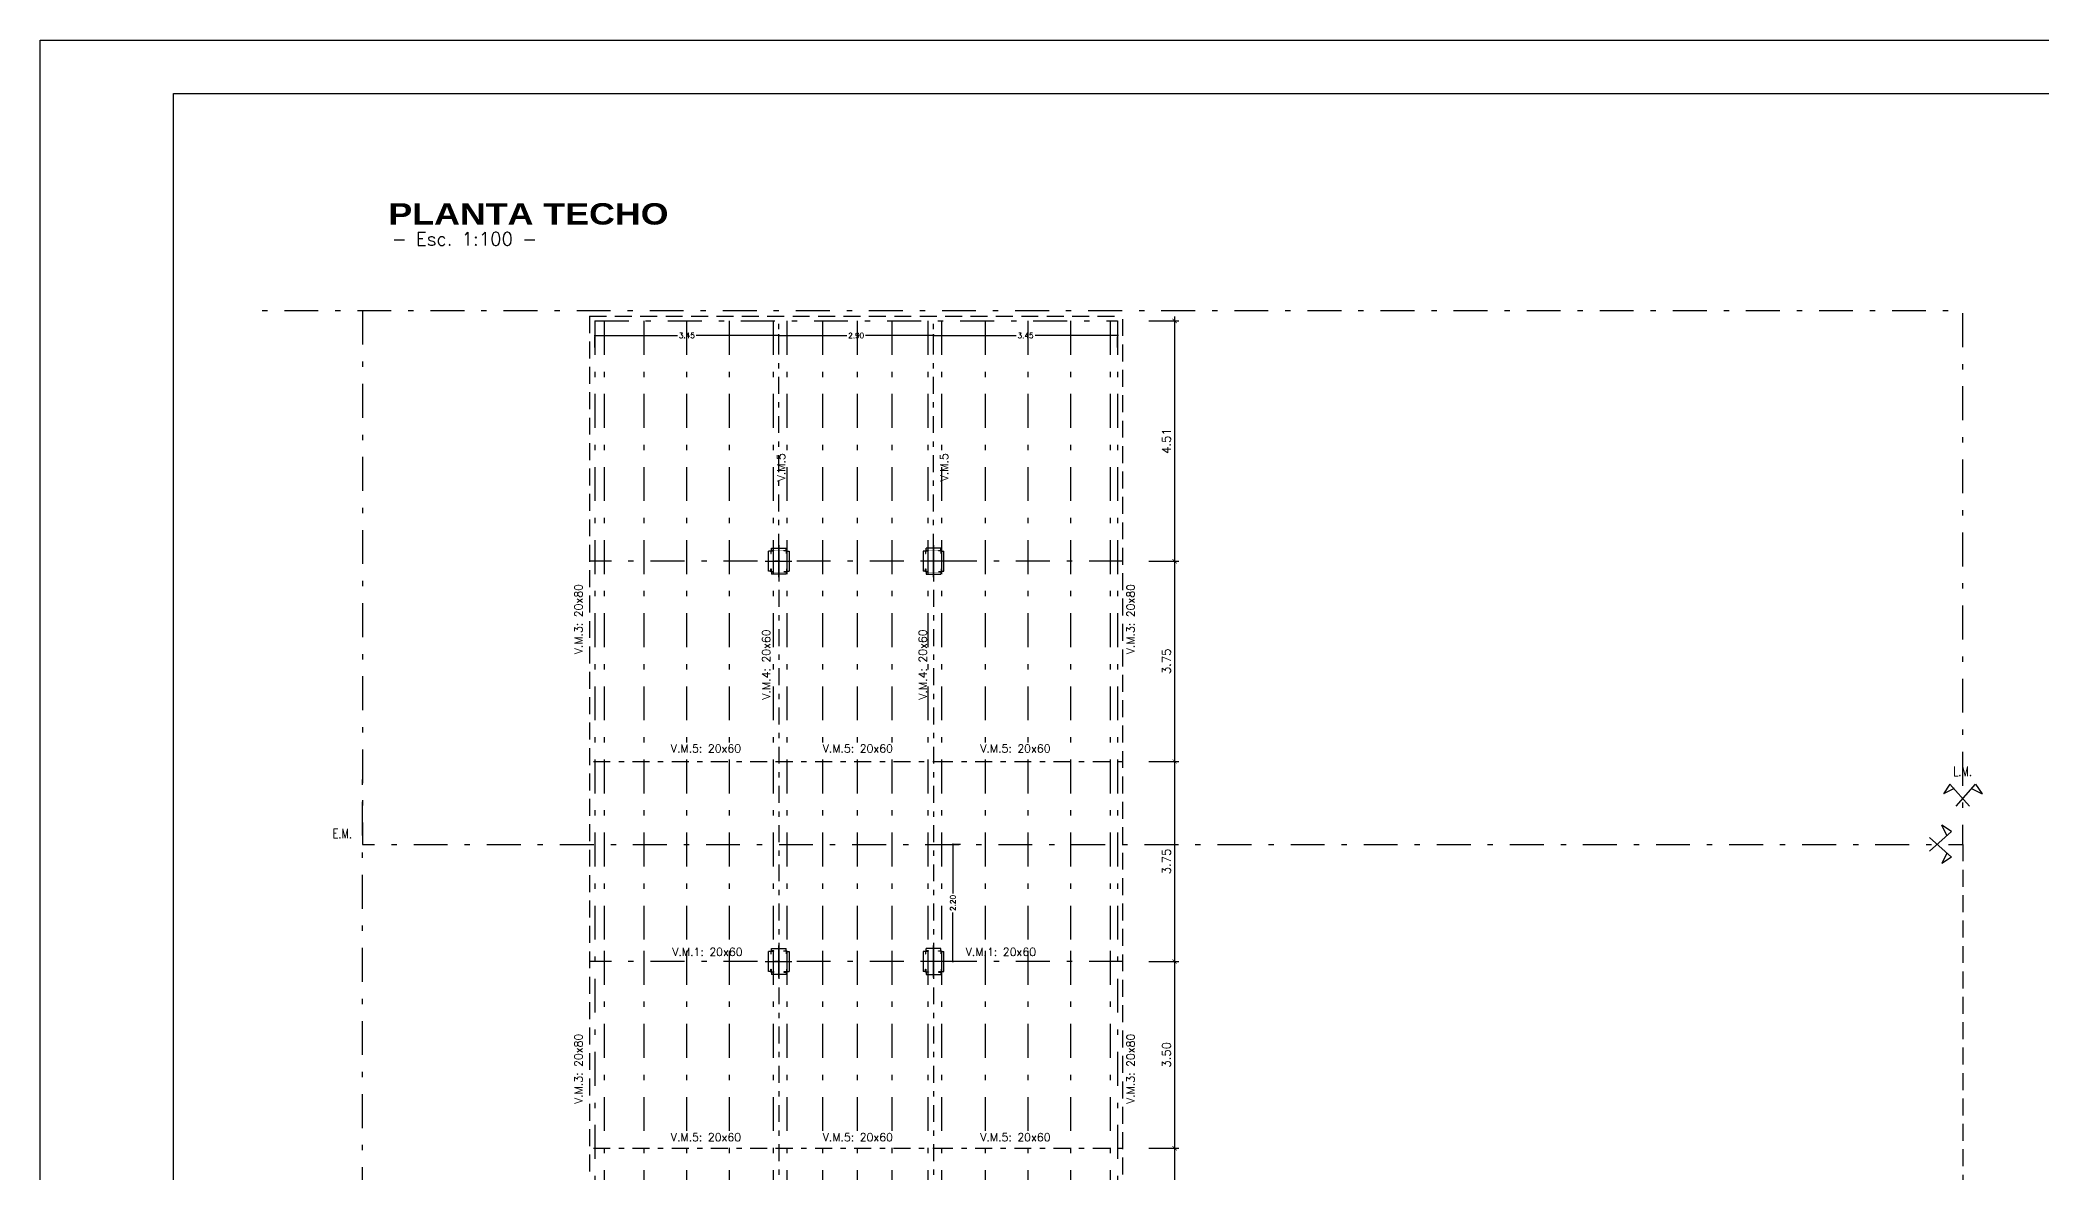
# Model space of a CAD drawing. Header units: millimetres. Extents: x 15 to 74, y 2 to 179.
# Drawn here: x 14.59 to 52.12, y 58.9 to 80.13 of the extents above; entities that cross this region are included whole.
import ezdxf

# ---------------------------------------------------------------- set-up
doc = ezdxf.new("R2010")
doc.units = ezdxf.units.MM
for name, pattern in [('DASHDOT', [25.4, 12.7, -6.35, 0, -6.35]), ('DASHED2', [9.525, 6.35, -3.175]), ('HIDDEN', [0.375, 0.25, -0.125])]:
    doc.linetypes.add(name, pattern=pattern)
for name, color, linetype in [('00-CORTE', 4, 'Continuous'), ('00-EJES', 2, 'DASHDOT'), ('00-PROYECCION', 2, 'HIDDEN'), ('00-REFE', 2, 'Continuous'), ('00-TEXTO', 4, 'Continuous'), ('Cordones', 4, 'Continuous'), ('Diagonales', 12, 'Continuous'), ('EjeCorreas', 1, 'DASHDOT'), ('Ejes Column', 5, 'Continuous'), ('EjeV.M.1', 5, 'DASHDOT'), ('EjeV.M.2', 3, 'DASHDOT'), ('EjeV.M.4', 6, 'DASHDOT'), ('EjeV.M.5', 4, 'DASHDOT'), ('TEXTO', 7, 'Continuous')]:
    doc.layers.add(name, color=color, linetype=linetype)
doc.styles.add('ARIAL', font='Simplex.shx')
doc.styles.add('COTAS', font='simplex.shx')
doc.styles.add('ROMANS', font='romans')
doc.styles.add('SANSSERIFBOLD', font='sasb____.pfb', dxfattribs={"width": 1.2})
doc.dimstyles.new('cotas-100', dxfattribs={"dimscale": 0.8, "dimtxt": 0.2, "dimasz": 0.1, "dimexe": 0.1, "dimexo": 0.05, "dimgap": 0.09, "dimtad": 1, "dimzin": 0, "dimdsep": 46, "dimtxsty": 'COTAS', "dimblk": 'ARCHTICK', "dimblk1": 'ARCHTICK', "dimblk2": 'ARCHTICK', "dimsah": 1, "dimcen": 0.09, "dimdle": 0.1, "dimse1": 1, "dimclrd": 1, "dimclre": 1, "dimclrt": 2, "dimadec": 0, "dimazin": 0, "dimtfac": 1, "dimtofl": 0, "dimtmove": 1, "dimatfit": 3, "dimldrblk": 'ARCHTICK', "dimfxl": 1, "dimtolj": 1, "dimtzin": 0, "dimarcsym": 0})
doc.dimstyles.new('COTAS01', dxfattribs={"dimscale": 0.5, "dimtxt": 0.2, "dimasz": 0.05, "dimexe": 0.05, "dimexo": 1, "dimgap": 0.05, "dimtad": 0, "dimzin": 0, "dimdsep": 46, "dimtxsty": 'COTAS', "dimblk1": 'ARCHTICK', "dimblk2": 'ARCHTICK', "dimsah": 1, "dimcen": 0.05, "dimdle": 0.03, "dimclrd": 1, "dimclre": 1, "dimclrt": 2, "dimadec": 0, "dimazin": 0, "dimtfac": 1, "dimtofl": 0, "dimtmove": 0, "dimatfit": 3, "dimldrblk": 'ARCHTICK', "dimfxl": 1, "dimtolj": 1, "dimtzin": 0, "dimarcsym": 0})

# ---------------------------------------------------------------- blocks, each defined once
blk = doc.blocks.new('_ARCHTICK')
at = {"color": 0, "linetype": 'ByBlock', "const_width": 0.15}
blk.add_lwpolyline([(-0.5, -0.5), (0.5, 0.5)], dxfattribs=at)
blk = doc.blocks.new('*D90')
at = {"layer": 'DEFPOINTS', "color": 0, "transparency": 16777216}
for p in [(34.888, 59.36), (34.888, 55.86), (35.856, 55.86)]:
    blk.add_point(p, dxfattribs=at)
at = {"layer": 'Diagonales', "color": 1, "lineweight": -2, "transparency": 16777216}
for p, q in [((35.376, 59.36), (35.936, 59.36)), ((35.856, 59.44), (35.856, 55.78)), ((35.376, 55.86), (35.936, 55.86))]:
    blk.add_line(p, q, dxfattribs=at)
at = {"layer": 'Diagonales', "color": 1, "lineweight": -2, "transparency": 16777216, "xscale": 0.08000000000000002, "yscale": 0.08000000000000002, "zscale": 0.08000000000000002}
for p, rotation in [((35.856, 59.36), 90), ((35.856, 55.86), 270)]:
    blk.add_blockref('_ARCHTICK', p, dxfattribs=dict(at, rotation=rotation))
at = {"layer": 'Diagonales', "color": 2, "transparency": 16777216, "insert": (35.704, 57.61), "char_height": 0.16, "attachment_point": 5, "rotation": 90, "style": 'COTAS'}
blk.add_mtext('\\A1;3.50', dxfattribs=at)
blk = doc.blocks.new('*D91')
at = {"layer": 'DEFPOINTS', "color": 0, "transparency": 16777216}
for p in [(34.888, 62.86), (34.888, 59.36), (35.856, 59.36)]:
    blk.add_point(p, dxfattribs=at)
at = {"layer": 'Diagonales', "color": 1, "lineweight": -2, "transparency": 16777216}
for p, q in [((35.376, 62.86), (35.936, 62.86)), ((35.856, 62.94), (35.856, 59.28)), ((35.376, 59.36), (35.936, 59.36))]:
    blk.add_line(p, q, dxfattribs=at)
at = {"layer": 'Diagonales', "color": 1, "lineweight": -2, "transparency": 16777216, "xscale": 0.08000000000000002, "yscale": 0.08000000000000002, "zscale": 0.08000000000000002}
for p, rotation in [((35.856, 62.86), 90), ((35.856, 59.36), 270)]:
    blk.add_blockref('_ARCHTICK', p, dxfattribs=dict(at, rotation=rotation))
at = {"layer": 'Diagonales', "color": 2, "transparency": 16777216, "insert": (35.704, 61.11), "char_height": 0.16, "attachment_point": 5, "rotation": 90, "style": 'COTAS'}
blk.add_mtext('\\A1;3.50', dxfattribs=at)
blk = doc.blocks.new('*D92')
at = {"layer": 'DEFPOINTS', "color": 0, "transparency": 16777216}
for p in [(34.888, 66.61), (34.888, 62.86), (35.856, 62.86)]:
    blk.add_point(p, dxfattribs=at)
at = {"layer": 'Diagonales', "color": 1, "lineweight": -2, "transparency": 16777216}
for p, q in [((35.376, 66.61), (35.936, 66.61)), ((35.856, 66.69), (35.856, 62.78)), ((35.376, 62.86), (35.936, 62.86))]:
    blk.add_line(p, q, dxfattribs=at)
at = {"layer": 'Diagonales', "color": 1, "lineweight": -2, "transparency": 16777216, "xscale": 0.08000000000000002, "yscale": 0.08000000000000002, "zscale": 0.08000000000000002}
for p, rotation in [((35.856, 66.61), 90), ((35.856, 62.86), 270)]:
    blk.add_blockref('_ARCHTICK', p, dxfattribs=dict(at, rotation=rotation))
at = {"layer": 'Diagonales', "color": 2, "transparency": 16777216, "insert": (35.704, 64.735), "char_height": 0.16, "attachment_point": 5, "rotation": 90, "style": 'COTAS'}
blk.add_mtext('\\A1;3.75', dxfattribs=at)
blk = doc.blocks.new('*D93')
at = {"layer": 'DEFPOINTS', "color": 0, "transparency": 16777216}
for p in [(34.888, 70.36), (34.888, 66.61), (35.856, 66.61)]:
    blk.add_point(p, dxfattribs=at)
at = {"layer": 'Diagonales', "color": 1, "lineweight": -2, "transparency": 16777216}
for p, q in [((35.376, 70.36), (35.936, 70.36)), ((35.856, 70.44), (35.856, 66.53)), ((35.376, 66.61), (35.936, 66.61))]:
    blk.add_line(p, q, dxfattribs=at)
at = {"layer": 'Diagonales', "color": 1, "lineweight": -2, "transparency": 16777216, "xscale": 0.08000000000000002, "yscale": 0.08000000000000002, "zscale": 0.08000000000000002}
for p, rotation in [((35.856, 70.36), 90), ((35.856, 66.61), 270)]:
    blk.add_blockref('_ARCHTICK', p, dxfattribs=dict(at, rotation=rotation))
at = {"layer": 'Diagonales', "color": 2, "transparency": 16777216, "insert": (35.704, 68.485), "char_height": 0.16, "attachment_point": 5, "rotation": 90, "style": 'COTAS'}
blk.add_mtext('\\A1;3.75', dxfattribs=at)
blk = doc.blocks.new('*D94')
at = {"layer": 'DEFPOINTS', "color": 0, "transparency": 16777216}
for p in [(34.888, 74.866), (34.888, 70.36), (35.856, 70.36)]:
    blk.add_point(p, dxfattribs=at)
at = {"layer": 'Diagonales', "color": 1, "lineweight": -2, "transparency": 16777216}
for p, q in [((35.376, 74.866), (35.936, 74.866)), ((35.856, 74.946), (35.856, 70.28)), ((35.376, 70.36), (35.936, 70.36))]:
    blk.add_line(p, q, dxfattribs=at)
at = {"layer": 'Diagonales', "color": 1, "lineweight": -2, "transparency": 16777216, "xscale": 0.08000000000000002, "yscale": 0.08000000000000002, "zscale": 0.08000000000000002}
for p, rotation in [((35.856, 74.866), 90), ((35.856, 70.36), 270)]:
    blk.add_blockref('_ARCHTICK', p, dxfattribs=dict(at, rotation=rotation))
at = {"layer": 'Diagonales', "color": 2, "transparency": 16777216, "insert": (35.704, 72.613), "char_height": 0.16, "attachment_point": 5, "rotation": 90, "style": 'COTAS'}
blk.add_mtext('\\A1;4.51', dxfattribs=at)
blk = doc.blocks.new('*D98')
at = {"layer": 'DEFPOINTS', "color": 0, "transparency": 16777216}
for p in [(24.988, 74.866), (28.438, 74.965), (28.438, 74.593)]:
    blk.add_point(p, dxfattribs=at)
at = {"layer": 'Diagonales', "color": 1, "lineweight": -2, "transparency": 16777216}
for p, q in [((24.973, 74.593), (26.536, 74.593)), ((24.988, 74.366), (24.988, 74.568)), ((28.453, 74.593), (26.89, 74.593)), ((28.438, 74.465), (28.438, 74.568))]:
    blk.add_line(p, q, dxfattribs=at)
at = {"layer": 'Diagonales', "color": 1, "lineweight": -2, "transparency": 16777216, "xscale": 0.025, "yscale": 0.025, "zscale": 0.025, "rotation": 180}
blk.add_blockref('_ARCHTICK', (24.988, 74.593), dxfattribs=at)
at = {"layer": 'Diagonales', "color": 1, "lineweight": -2, "transparency": 16777216, "xscale": 0.025, "yscale": 0.025, "zscale": 0.025}
blk.add_blockref('_ARCHTICK', (28.438, 74.593), dxfattribs=at)
at = {"layer": 'Diagonales', "color": 2, "transparency": 16777216, "insert": (26.713, 74.593), "char_height": 0.1, "attachment_point": 5, "style": 'COTAS'}
blk.add_mtext('\\A1;3.45', dxfattribs=at)
blk = doc.blocks.new('*D95')
at = {"layer": 'DEFPOINTS', "color": 0, "transparency": 16777216}
for p in [(31.338, 74.866), (31.338, 74.591), (28.438, 73.866)]:
    blk.add_point(p, dxfattribs=at)
at = {"layer": 'Diagonales', "color": 1, "lineweight": -2, "transparency": 16777216}
for p, q in [((28.423, 74.591), (29.71, 74.591)), ((28.438, 74.366), (28.438, 74.616)), ((31.353, 74.591), (30.065, 74.591)), ((31.338, 74.366), (31.338, 74.566))]:
    blk.add_line(p, q, dxfattribs=at)
at = {"layer": 'Diagonales', "color": 1, "lineweight": -2, "transparency": 16777216, "xscale": 0.025, "yscale": 0.025, "zscale": 0.025, "rotation": 180}
blk.add_blockref('_ARCHTICK', (28.438, 74.591), dxfattribs=at)
at = {"layer": 'Diagonales', "color": 1, "lineweight": -2, "transparency": 16777216, "xscale": 0.025, "yscale": 0.025, "zscale": 0.025}
blk.add_blockref('_ARCHTICK', (31.338, 74.591), dxfattribs=at)
at = {"layer": 'Diagonales', "color": 2, "transparency": 16777216, "insert": (29.888, 74.591), "char_height": 0.1, "attachment_point": 5, "style": 'COTAS'}
blk.add_mtext('\\A1;2.90', dxfattribs=at)
blk = doc.blocks.new('*D96')
at = {"layer": 'DEFPOINTS', "color": 0, "transparency": 16777216}
for p in [(34.788, 74.866), (34.788, 74.591), (31.338, 73.866)]:
    blk.add_point(p, dxfattribs=at)
at = {"layer": 'Diagonales', "color": 1, "lineweight": -2, "transparency": 16777216}
for p, q in [((31.323, 74.591), (32.885, 74.591)), ((31.338, 74.366), (31.338, 74.616)), ((34.803, 74.591), (33.24, 74.591)), ((34.788, 74.366), (34.788, 74.566))]:
    blk.add_line(p, q, dxfattribs=at)
at = {"layer": 'Diagonales', "color": 1, "lineweight": -2, "transparency": 16777216, "xscale": 0.025, "yscale": 0.025, "zscale": 0.025, "rotation": 180}
blk.add_blockref('_ARCHTICK', (31.338, 74.591), dxfattribs=at)
at = {"layer": 'Diagonales', "color": 1, "lineweight": -2, "transparency": 16777216, "xscale": 0.025, "yscale": 0.025, "zscale": 0.025}
blk.add_blockref('_ARCHTICK', (34.788, 74.591), dxfattribs=at)
at = {"layer": 'Diagonales', "color": 2, "transparency": 16777216, "insert": (33.063, 74.591), "char_height": 0.1, "attachment_point": 5, "style": 'COTAS'}
blk.add_mtext('\\A1;3.45', dxfattribs=at)
blk = doc.blocks.new('*D99')
at = {"layer": 'DEFPOINTS', "color": 0, "transparency": 16777216}
for p in [(31.343, 65.055), (31.7, 65.055), (31.343, 62.86)]:
    blk.add_point(p, dxfattribs=at)
at = {"layer": 'Diagonales', "color": 1, "lineweight": -2, "transparency": 16777216}
for p, q in [((31.7, 65.07), (31.7, 64.135)), ((31.843, 65.055), (31.725, 65.055)), ((31.7, 62.845), (31.7, 63.78)), ((31.843, 62.86), (31.725, 62.86))]:
    blk.add_line(p, q, dxfattribs=at)
at = {"layer": 'Diagonales', "color": 1, "lineweight": -2, "transparency": 16777216, "xscale": 0.025, "yscale": 0.025, "zscale": 0.025}
for p, rotation in [((31.7, 65.055), 90), ((31.7, 62.86), 270)]:
    blk.add_blockref('_ARCHTICK', p, dxfattribs=dict(at, rotation=rotation))
at = {"layer": 'Diagonales', "color": 2, "transparency": 16777216, "insert": (31.7, 63.957), "char_height": 0.1, "attachment_point": 5, "rotation": 90, "style": 'COTAS'}
blk.add_mtext('\\A1;2.20', dxfattribs=at)

msp = doc.modelspace()

# ---------------------------------------------------------------- linework, layer by layer
at = {"color": 1}
msp.add_lwpolyline([(73.988, 80.129), (73.988, 38.129), (14.588, 38.129), (14.588, 80.129)], close=True, dxfattribs=at)
at = {"color": 7}
msp.add_lwpolyline([(17.088, 79.129), (72.988, 79.129), (72.988, 39.129), (17.088, 39.129)], close=True, dxfattribs=at)
at = {"layer": '00-CORTE', "color": 2}
for p, q in [((50.392, 66.186), (50.273, 66.002)), ((50.469, 66.1), (50.273, 66.002)), ((50.76, 65.773), (50.392, 66.186)), ((50.506, 65.773), (50.874, 66.186)), ((50.797, 66.1), (50.994, 66.002)), ((50.874, 66.186), (50.994, 66.002)), ((50.422, 65.296), (50.238, 65.416)), ((50.336, 65.219), (50.238, 65.416)), ((50.008, 64.928), (50.422, 65.296)), ((50.008, 65.182), (50.422, 64.814)), ((50.336, 64.891), (50.238, 64.694)), ((50.422, 64.814), (50.238, 64.694))]:
    msp.add_line(p, q, dxfattribs=at)
at = {"layer": '00-EJES', "linetype": 'DASHDOT', "ltscale": 0.05, "flags": 128}
msp.add_lwpolyline([(20.633, 75.055), (20.633, 65.055), (50.633, 65.055), (50.633, 75.055), (18.471, 75.055)], dxfattribs=at)
at = {"layer": '00-EJES', "linetype": 'DASHDOT', "ltscale": 0.05}
msp.add_lwpolyline([(20.633, 47.409), (20.633, 66.328)], dxfattribs=at)
at = {"layer": '00-PROYECCION', "color": 8, "linetype": 'DASHED2', "ltscale": 0.05}
for p, q in [((24.888, 74.956), (24.888, 45.055)), ((24.888, 74.956), (34.888, 74.956)), ((34.888, 45.055), (34.888, 74.956))]:
    msp.add_line(p, q, dxfattribs=at)
at = {"layer": '00-PROYECCION', "color": 4, "linetype": 'DASHED2', "ltscale": 0.05}
msp.add_line((50.633, 65.055), (50.633, 45.055), dxfattribs=at)
at = {"layer": 'Cordones'}
for points in [[(28.288, 70.503), (28.289, 70.503, 0.414214), (28.293, 70.507), (28.293, 70.547, -0.414214), (28.301, 70.555), (28.341, 70.555, 0.414214), (28.345, 70.559), (28.345, 70.56), (28.288, 70.56)], [(28.588, 70.503), (28.587, 70.503, -0.414214), (28.583, 70.507), (28.583, 70.547, 0.414214), (28.575, 70.555), (28.535, 70.555, -0.414214), (28.531, 70.559), (28.531, 70.56), (28.588, 70.56)], [(31.188, 70.503), (31.188, 70.503, 0.414214), (31.192, 70.507), (31.192, 70.547, -0.414214), (31.2, 70.555), (31.241, 70.555, 0.414214), (31.245, 70.559), (31.245, 70.56), (31.188, 70.56)], [(31.488, 70.503), (31.487, 70.503, -0.414214), (31.483, 70.507), (31.483, 70.547, 0.414214), (31.475, 70.555), (31.435, 70.555, -0.414214), (31.431, 70.559), (31.431, 70.56), (31.488, 70.56)], [(28.288, 70.217), (28.289, 70.217, -0.414214), (28.293, 70.213), (28.293, 70.173, 0.414214), (28.301, 70.165), (28.341, 70.165, -0.414214), (28.345, 70.161), (28.345, 70.16), (28.288, 70.16)], [(28.588, 70.217), (28.587, 70.217, 0.414214), (28.583, 70.213), (28.583, 70.173, -0.414214), (28.575, 70.165), (28.535, 70.165, 0.414214), (28.531, 70.161), (28.531, 70.16), (28.588, 70.16)], [(31.188, 70.217), (31.188, 70.217, -0.414214), (31.192, 70.213), (31.192, 70.173, 0.414214), (31.2, 70.165), (31.241, 70.165, -0.414214), (31.245, 70.161), (31.245, 70.16), (31.188, 70.16)], [(31.488, 70.217), (31.487, 70.217, 0.414214), (31.483, 70.213), (31.483, 70.173, -0.414214), (31.475, 70.165), (31.435, 70.165, 0.414214), (31.431, 70.161), (31.431, 70.16), (31.488, 70.16)], [(28.288, 63.003), (28.289, 63.003, 0.414214), (28.293, 63.007), (28.293, 63.047, -0.414214), (28.301, 63.055), (28.341, 63.055, 0.414214), (28.345, 63.059), (28.345, 63.06), (28.288, 63.06)], [(28.588, 63.003), (28.587, 63.003, -0.414214), (28.583, 63.007), (28.583, 63.047, 0.414214), (28.575, 63.055), (28.535, 63.055, -0.414214), (28.531, 63.059), (28.531, 63.06), (28.588, 63.06)], [(31.188, 63.003), (31.188, 63.003, 0.414214), (31.192, 63.007), (31.192, 63.047, -0.414214), (31.2, 63.055), (31.241, 63.055, 0.414214), (31.245, 63.059), (31.245, 63.06), (31.188, 63.06)], [(31.488, 63.003), (31.487, 63.003, -0.414214), (31.483, 63.007), (31.483, 63.047, 0.414214), (31.475, 63.055), (31.435, 63.055, -0.414214), (31.431, 63.059), (31.431, 63.06), (31.488, 63.06)], [(28.288, 62.717), (28.289, 62.717, -0.414214), (28.293, 62.713), (28.293, 62.673, 0.414214), (28.301, 62.665), (28.341, 62.665, -0.414214), (28.345, 62.661), (28.345, 62.66), (28.288, 62.66)], [(28.588, 62.717), (28.587, 62.717, 0.414214), (28.583, 62.713), (28.583, 62.673, -0.414214), (28.575, 62.665), (28.535, 62.665, 0.414214), (28.531, 62.661), (28.531, 62.66), (28.588, 62.66)], [(31.188, 62.717), (31.188, 62.717, -0.414214), (31.192, 62.713), (31.192, 62.673, 0.414214), (31.2, 62.665), (31.241, 62.665, -0.414214), (31.245, 62.661), (31.245, 62.66), (31.188, 62.66)], [(31.488, 62.717), (31.487, 62.717, 0.414214), (31.483, 62.713), (31.483, 62.673, -0.414214), (31.475, 62.665), (31.435, 62.665, 0.414214), (31.431, 62.661), (31.431, 62.66), (31.488, 62.66)]]:
    msp.add_lwpolyline(points, format="xyb", close=True, dxfattribs=at)
at = {"layer": 'Diagonales'}
for p, q in [((28.301, 70.56), (28.301, 70.604)), ((28.438, 70.06), (28.438, 70.66)), ((28.575, 70.56), (28.575, 70.604)), ((31.2, 70.56), (31.2, 70.604)), ((31.338, 70.06), (31.338, 70.66)), ((31.475, 70.56), (31.475, 70.604)), ((28.288, 70.547), (28.244, 70.547)), ((28.588, 70.547), (28.632, 70.547)), ((31.188, 70.547), (31.144, 70.547)), ((31.488, 70.547), (31.532, 70.547)), ((28.288, 70.173), (28.244, 70.173)), ((28.301, 70.16), (28.301, 70.116)), ((28.575, 70.16), (28.575, 70.116)), ((28.588, 70.173), (28.632, 70.173)), ((31.188, 70.173), (31.144, 70.173)), ((31.2, 70.16), (31.2, 70.116)), ((31.475, 70.16), (31.475, 70.116)), ((31.488, 70.173), (31.532, 70.173)), ((28.301, 63.06), (28.301, 63.104)), ((28.438, 62.56), (28.438, 63.16)), ((28.575, 63.06), (28.575, 63.104)), ((31.2, 63.06), (31.2, 63.104)), ((31.338, 62.56), (31.338, 63.16)), ((31.475, 63.06), (31.475, 63.104)), ((28.288, 63.047), (28.244, 63.047)), ((28.588, 63.047), (28.632, 63.047)), ((31.188, 63.047), (31.144, 63.047)), ((31.488, 63.047), (31.532, 63.047)), ((28.288, 62.673), (28.244, 62.673)), ((28.301, 62.66), (28.301, 62.616)), ((28.575, 62.66), (28.575, 62.616)), ((28.588, 62.673), (28.632, 62.673)), ((31.188, 62.673), (31.144, 62.673)), ((31.2, 62.66), (31.2, 62.616)), ((31.475, 62.66), (31.475, 62.616)), ((31.488, 62.673), (31.532, 62.673))]:
    msp.add_line(p, q, dxfattribs=at)
at = {"layer": 'Diagonales', "const_width": 0.0032}
for points in [[(28.285, 70.563), (28.591, 70.563), (28.591, 70.157), (28.285, 70.157)], [(31.491, 70.563), (31.184, 70.563), (31.184, 70.157), (31.491, 70.157)], [(28.285, 63.063), (28.591, 63.063), (28.591, 62.657), (28.285, 62.657)], [(31.491, 63.063), (31.184, 63.063), (31.184, 62.657), (31.491, 62.657)]]:
    msp.add_lwpolyline(points, close=True, dxfattribs=at)
at = {"layer": 'Diagonales'}
for points in [[(28.301, 70.604), (28.575, 70.604)], [(31.475, 70.604), (31.2, 70.604)], [(28.244, 70.173), (28.244, 70.547)], [(28.632, 70.547), (28.632, 70.173)], [(31.144, 70.547), (31.144, 70.173)], [(31.532, 70.173), (31.532, 70.547)], [(28.575, 70.116), (28.301, 70.116)], [(31.2, 70.116), (31.475, 70.116)], [(28.301, 63.104), (28.575, 63.104)], [(31.475, 63.104), (31.2, 63.104)], [(28.244, 62.673), (28.244, 63.047)], [(28.632, 63.047), (28.632, 62.673)], [(31.144, 63.047), (31.144, 62.673)], [(31.532, 62.673), (31.532, 63.047)], [(28.575, 62.616), (28.301, 62.616)], [(31.2, 62.616), (31.475, 62.616)]]:
    msp.add_lwpolyline(points, dxfattribs=at)
at = {"layer": 'EjeCorreas', "linetype": 'DASHDOT', "ltscale": 0.05}
for p, q in [((25.164, 74.866), (25.164, 63.06)), ((25.907, 74.866), (25.907, 63.06)), ((26.707, 74.866), (26.707, 63.06)), ((27.507, 74.866), (27.507, 63.06)), ((28.329, 74.866), (28.329, 63.06)), ((28.585, 74.866), (28.585, 63.06)), ((29.257, 74.866), (29.257, 63.06)), ((29.907, 74.866), (29.907, 63.06)), ((30.557, 74.866), (30.557, 63.06)), ((31.229, 74.866), (31.229, 63.06)), ((31.485, 74.866), (31.485, 63.06)), ((32.307, 74.866), (32.307, 63.06)), ((33.107, 74.866), (33.107, 63.06)), ((33.907, 74.866), (33.907, 63.06)), ((34.65, 74.866), (34.65, 63.06)), ((25.164, 63.06), (25.164, 55.56)), ((25.907, 63.06), (25.907, 55.56)), ((26.707, 63.06), (26.707, 55.56)), ((27.507, 63.06), (27.507, 55.56)), ((28.329, 63.06), (28.329, 55.56)), ((28.585, 63.06), (28.585, 55.56)), ((29.257, 63.06), (29.257, 55.56)), ((29.907, 63.06), (29.907, 55.56)), ((30.557, 63.06), (30.557, 55.56)), ((31.229, 63.06), (31.229, 55.56)), ((31.485, 63.06), (31.485, 55.56)), ((32.307, 63.06), (32.307, 55.56)), ((33.107, 63.06), (33.107, 55.56)), ((33.907, 63.06), (33.907, 55.56)), ((34.65, 63.06), (34.65, 55.56))]:
    msp.add_line(p, q, dxfattribs=at)
at = {"layer": 'Ejes Column'}
for p, q in [((28.438, 70.66), (28.438, 70.06)), ((31.338, 70.66), (31.338, 70.06)), ((28.183, 70.36), (28.683, 70.36)), ((31.593, 70.36), (31.093, 70.36)), ((28.438, 63.16), (28.438, 62.56)), ((31.338, 63.16), (31.338, 62.56)), ((28.183, 62.86), (28.683, 62.86)), ((31.593, 62.86), (31.093, 62.86))]:
    msp.add_line(p, q, dxfattribs=at)
at = {"layer": 'EjeV.M.1', "ltscale": 0.05}
for p, q in [((34.888, 70.36), (24.888, 70.36)), ((34.888, 70.36), (24.888, 70.36)), ((34.888, 62.86), (24.888, 62.86))]:
    msp.add_line(p, q, dxfattribs=at)
at = {"layer": 'EjeV.M.2', "ltscale": 0.025}
for p, q in [((28.438, 70.56), (28.438, 74.965)), ((31.338, 70.56), (31.338, 74.966)), ((24.961, 66.61), (28.383, 66.61)), ((28.383, 66.61), (31.383, 66.61)), ((31.383, 66.61), (34.888, 66.61)), ((24.961, 59.36), (28.383, 59.36)), ((28.383, 59.36), (31.383, 59.36)), ((31.383, 59.36), (34.888, 59.36))]:
    msp.add_line(p, q, dxfattribs=at)
at = {"layer": 'EjeV.M.4', "ltscale": 0.025}
for p, q in [((28.438, 70.56), (28.438, 63.06)), ((31.338, 70.56), (31.338, 63.06)), ((28.438, 63.11), (28.438, 55.61)), ((31.338, 63.11), (31.338, 55.61))]:
    msp.add_line(p, q, dxfattribs=at)
at = {"layer": 'EjeV.M.5', "ltscale": 0.05}
for p, q in [((24.988, 74.866), (24.988, 45.155)), ((24.988, 74.866), (34.788, 74.866)), ((34.788, 74.866), (34.788, 45.155))]:
    msp.add_line(p, q, dxfattribs=at)

# ---------------------------------------------------------------- texts
at = {"layer": '00-REFE', "linetype": 'ByBlock', "style": 'ROMANS'}
for s, p in [('V.M.5', (28.555, 71.857)), ('V.M.5', (31.61, 71.857)), ('V.M.3: 20x80', (24.757, 68.617)), ('V.M.3: 20x80', (35.108, 68.617)), ('V.M.4: 20x60', (28.275, 67.766)), ('V.M.4: 20x60', (31.211, 67.766)), ('V.M.3: 20x80', (24.757, 60.189)), ('V.M.3: 20x80', (35.108, 60.189))]:
    msp.add_text(s, height=0.15, rotation=90, dxfattribs=at).set_placement(p)
for s, p in [('V.M.5: 20x60', (26.413, 66.777)), ('V.M.5: 20x60', (29.26, 66.777)), ('V.M.5: 20x60', (32.214, 66.777)), ('V.M.1: 20x60', (26.44, 62.965)), ('V.M.1: 20x60', (31.942, 62.965)), ('V.M.5: 20x60', (26.413, 59.492)), ('V.M.5: 20x60', (29.26, 59.492)), ('V.M.5: 20x60', (32.214, 59.492))]:
    msp.add_text(s, height=0.15, dxfattribs=at).set_placement(p)
at = {"layer": '00-TEXTO', "style": 'ROMANS', "width": 0.75}
for s, p in [('L.M.', (50.452, 66.335)), ('E.M.', (20.071, 65.169))]:
    msp.add_text(s, height=0.18, dxfattribs=at).set_placement(p)
at = {"layer": 'TEXTO', "color": 3, "linetype": 'ByBlock', "ltscale": 0.01, "style": 'SANSSERIFBOLD', "width": 1.2}
msp.add_text('PLANTA TECHO', height=0.4, dxfattribs=at).set_placement((21.118, 76.671))
at = {"layer": 'TEXTO', "color": 4, "linetype": 'ByBlock', "ltscale": 0.01, "style": 'ARIAL'}
msp.add_text('- Esc. 1:100 -', height=0.25, dxfattribs=at).set_placement((21.183, 76.276))

# ---------------------------------------------------------------- dimensions: what is measured, and where the dimension line sits
at = {"layer": 'Diagonales'}
for base, p1, p2, picture, middle in [((28.438, 74.593), (24.988, 74.866), (28.438, 74.965), '*D98', (26.713, 74.593)), ((31.338, 74.591), (28.438, 73.866), (31.338, 74.866), '*D95', (29.888, 74.591)), ((34.788, 74.591), (31.338, 73.866), (34.788, 74.866), '*D96', (33.063, 74.591))]:
    dim = msp.add_linear_dim(base=base, p1=p1, p2=p2, dimstyle='COTAS01', dxfattribs=at)
    dim.commit()
    dim.dimension.update_dxf_attribs({"geometry": picture, "text_midpoint": middle})
for base, p1, p2, picture, middle in [((35.856, 70.36), (34.888, 74.866), (34.888, 70.36), '*D94', (35.704, 72.613)), ((35.856, 66.61), (34.888, 70.36), (34.888, 66.61), '*D93', (35.704, 68.485)), ((35.856, 62.86), (34.888, 66.61), (34.888, 62.86), '*D92', (35.704, 64.735)), ((35.856, 59.36), (34.888, 62.86), (34.888, 59.36), '*D91', (35.704, 61.11)), ((35.856, 55.86), (34.888, 59.36), (34.888, 55.86), '*D90', (35.704, 57.61))]:
    dim = msp.add_linear_dim(base=base, p1=p1, p2=p2, angle=90, dimstyle='cotas-100', override={"dimse1": 0, "dimfxl": 0.6, "dimfxlon": 1}, dxfattribs=at)
    dim.commit()
    dim.dimension.update_dxf_attribs({"geometry": picture, "text_midpoint": middle})
dim = msp.add_linear_dim(base=(31.7, 65.055), p1=(31.3426, 62.8598), p2=(31.3426, 65.055), angle=90, dimstyle='COTAS01', dxfattribs=at)
dim.commit()
dim.dimension.update_dxf_attribs({"geometry": '*D99', "text_midpoint": (31.7, 63.9574)})

doc.saveas('drawing.dxf')
